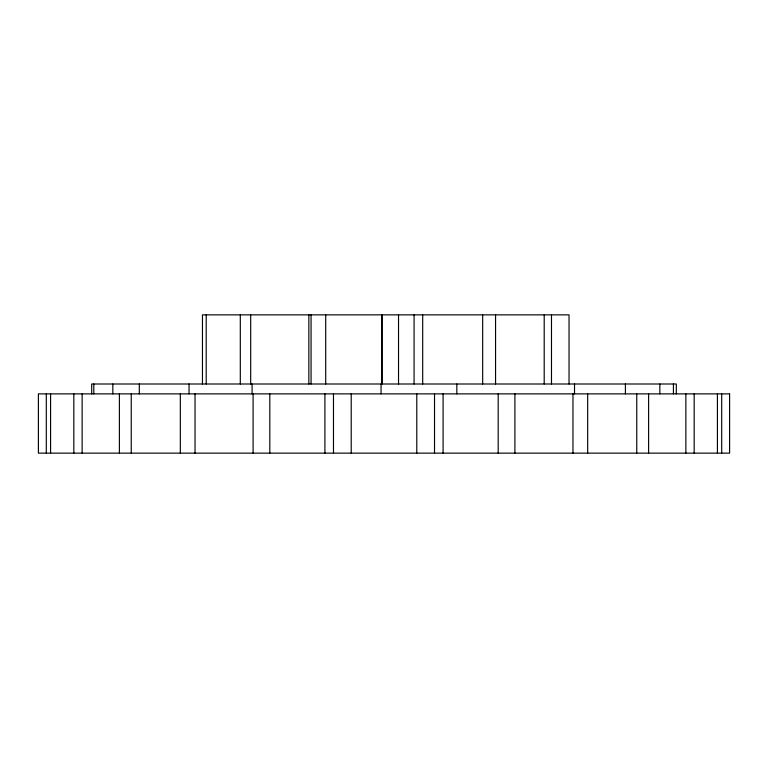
<?xml version="1.0" encoding="UTF-8"?>
<svg xmlns="http://www.w3.org/2000/svg" width="768" height="768" viewBox="0 0 768 768"><rect width="100%" height="100%" fill="white"/><g stroke="black" fill="none" stroke-linecap="round" stroke-linejoin="round"><path stroke-width="1.15" d="M721.699 393.878L721.699 453.139M717.418 393.878L717.418 453.139M694.166 393.878L694.166 453.139M685.862 393.878L685.862 453.139M676.31 393.878L676.31 384L91.69 384L91.69 393.878M673.421 384L673.421 393.878M659.846 384L659.846 393.878M648.614 393.878L648.614 453.139M636.758 393.878L636.758 453.139M625.411 384L625.411 393.878M587.674 393.878L587.674 453.139M574.522 384L574.522 393.878M572.966 393.878L572.966 453.139M569.04 384L569.04 314.861L202.464 314.861L202.464 384M551.482 314.861L551.482 384M544.205 314.861L544.205 384M514.906 393.878L514.906 453.139M498.192 393.878L498.192 453.139M495.562 314.861L495.562 384M482.669 314.861L482.669 384M456.816 384L456.816 393.878M443.088 393.878L443.088 453.139M434.525 393.878L434.525 453.139M422.698 314.861L422.698 384M416.784 393.878L416.784 453.139M414.077 314.861L414.077 384M398.534 314.861L398.534 384M381.974 314.861L381.974 384M381.83 314.861L381.83 384M381.053 384L381.053 393.878M351.216 393.878L351.216 453.139M333.475 393.878L333.475 453.139M325.709 314.861L325.709 384M324.912 393.878L324.912 453.139M311.069 314.861L311.069 384M308.851 314.861L308.851 384M269.808 393.878L269.808 453.139M253.094 393.878L253.094 453.139M252.077 384L252.077 393.878M250.685 314.861L250.685 384M240.307 314.861L240.307 384M206.208 314.861L206.208 384M195.034 393.878L195.034 453.139M189.053 384L189.053 393.878M180.326 393.878L180.326 453.139M139.315 384L139.315 393.878M131.242 393.878L131.242 453.139M119.386 393.878L119.386 453.139M112.819 384L112.819 393.878M93.811 384L93.811 393.878M82.138 393.878L82.138 453.139M73.834 393.878L73.834 453.139M50.582 393.878L50.582 453.139M46.301 393.878L46.301 453.139M729.6 393.878L38.4 393.878L38.4 453.139L729.6 453.139L729.6 393.878"/></g></svg>
